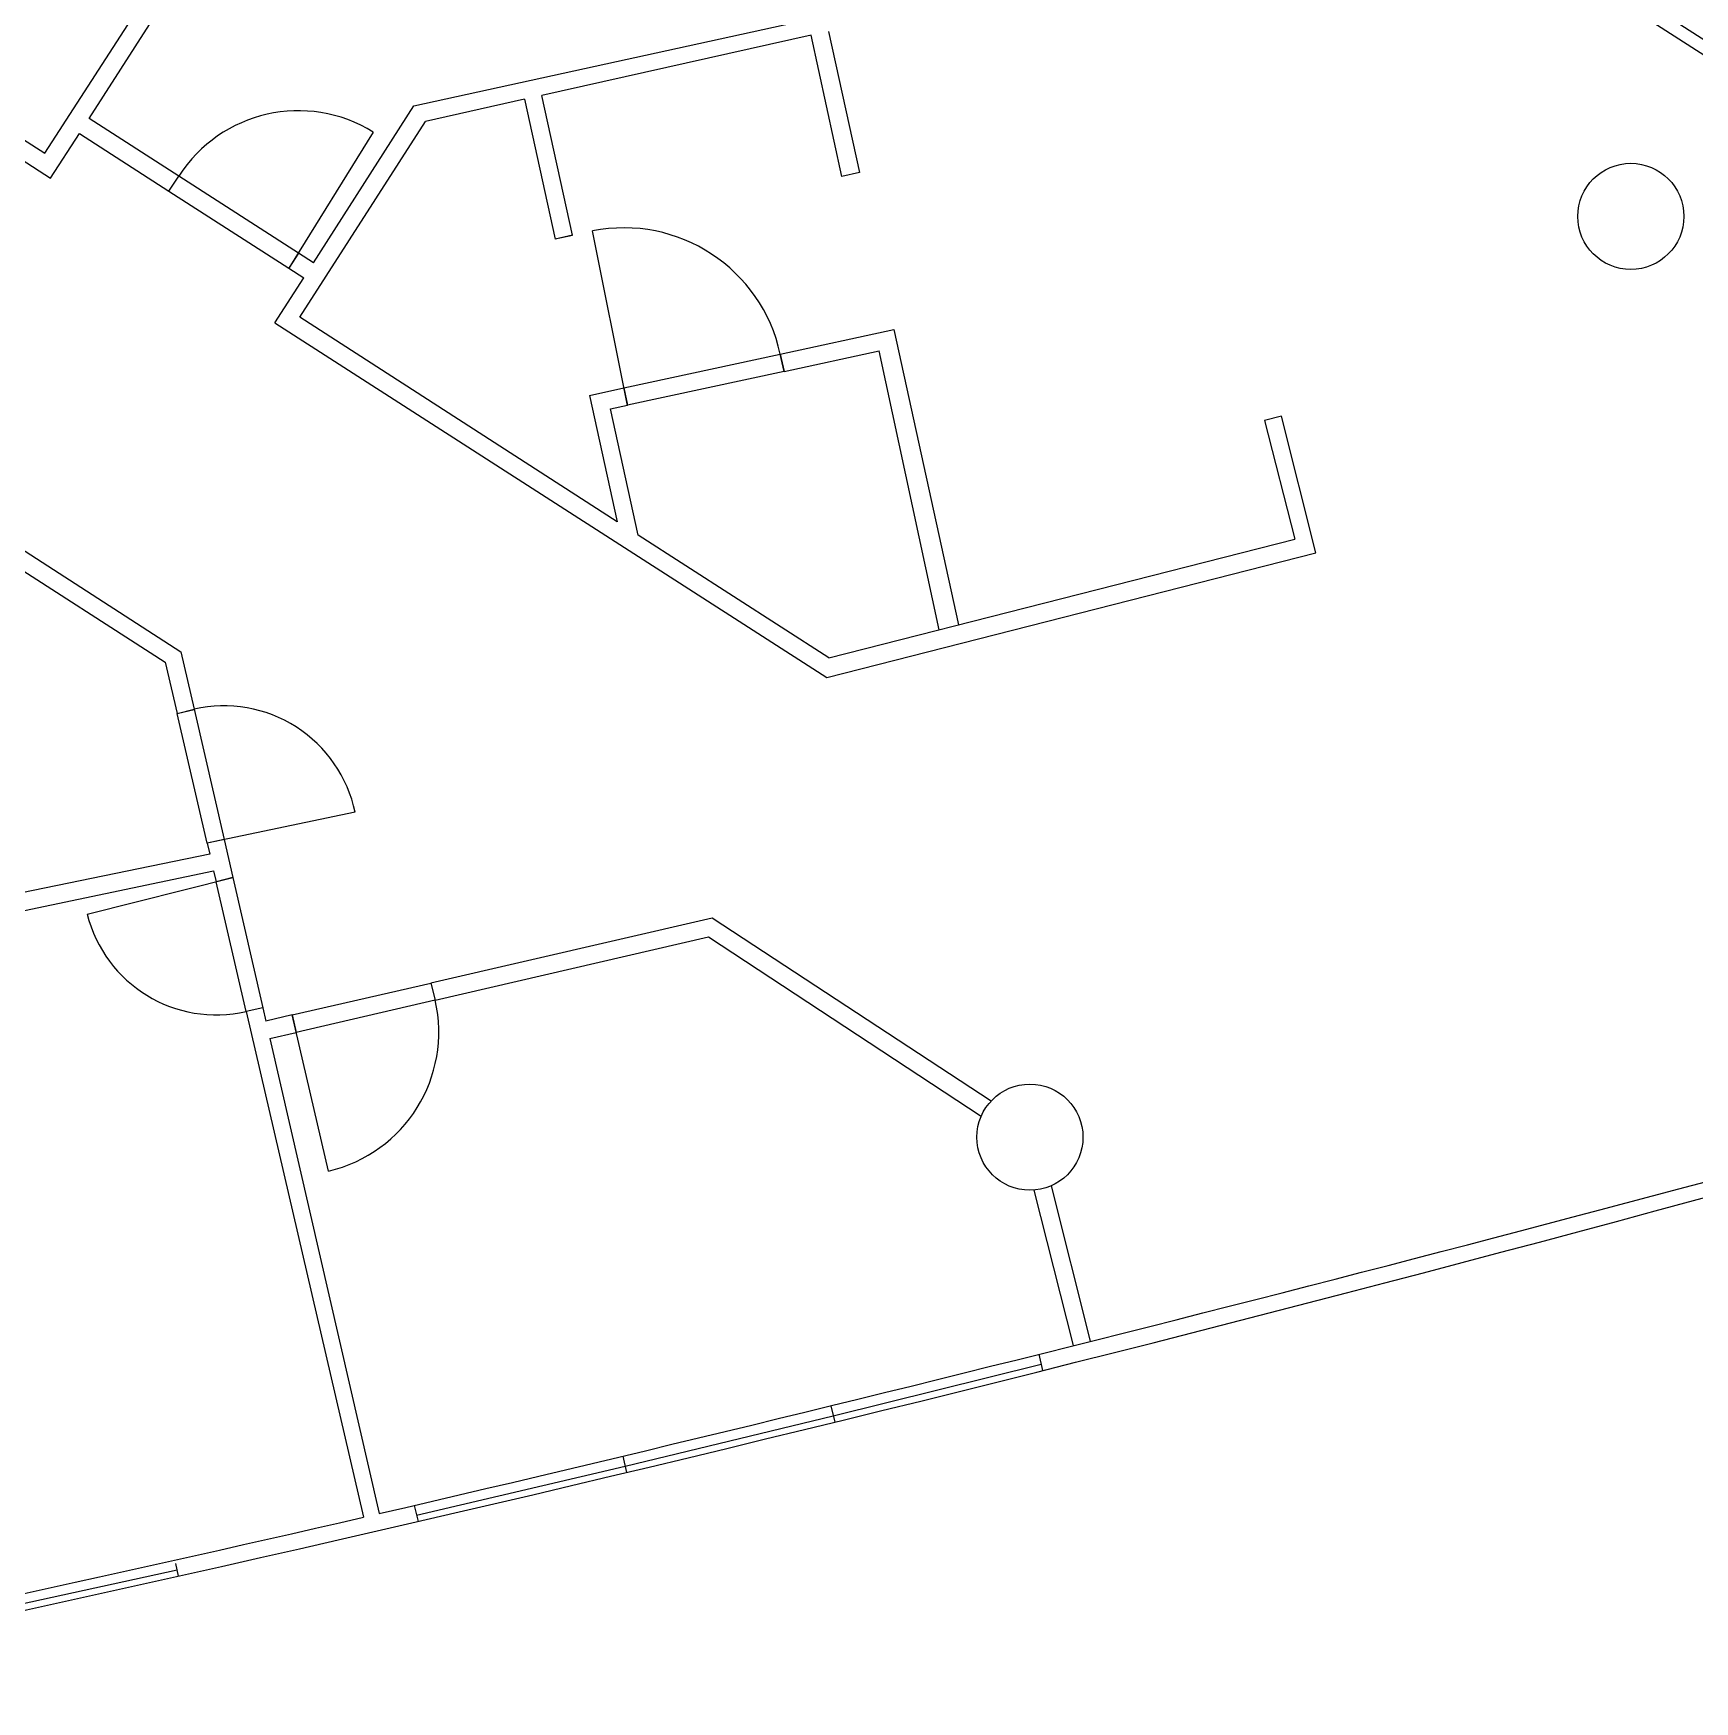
# Model space of a CAD drawing. Header units: inches. Extents: x 5 to 2671, y 4 to 1117.
# Drawn here: x 1921 to 2293.4, y 265.1 to 638.9 of the extents above; entities that cross this region are included whole.
import ezdxf

# ---------------------------------------------------------------- set-up
doc = ezdxf.new("R2010")
doc.units = ezdxf.units.IN
doc.header["$MEASUREMENT"] = 0

msp = doc.modelspace()

# ---------------------------------------------------------------- linework, layer by layer
for p, q in [((2043.43, 799.37), (2573.42, 458.97)), ((2566.4, 459.93), (2042.95, 796.18)), ((1788.57, 698.83), (1923.58, 612.02)), ((1923.58, 612.02), (1951.82, 655.9)), ((1933.47, 619.84), (1956.14, 655.09)), ((2006.28, 622.68), (2103.59, 643.94)), ((2099.21, 639.33), (2106.15, 607.71)), ((2095.36, 638.47), (2034.96, 625)), ((2102.17, 606.84), (2095.36, 638.47)), ((1893.66, 626.48), (1924.85, 606.43)), ((2041.83, 593.67), (2034.96, 625)), ((1983.76, 587.51), (2006.28, 622.68)), ((2031.06, 624.13), (2008.84, 619.17)), ((2031.06, 624.13), (2037.94, 592.81)), ((1953.58, 606.91), (1933.47, 619.84)), ((1980.71, 575.31), (2008.84, 619.17)), ((1924.85, 606.43), (1931.29, 616.45)), ((1931.29, 616.45), (1951.35, 603.56)), ((1997.17, 616.78), (1978.27, 586.25)), ((1951.35, 603.56), (1953.58, 606.91)), ((1951.35, 603.56), (1953.58, 606.91)), ((1980.39, 589.67), (1953.58, 606.91)), ((2106.15, 607.71), (2102.17, 606.84)), ((1951.35, 603.56), (1978.27, 586.25)), ((2054.12, 555.52), (2046.3, 594.63)), ((2037.93, 592.88), (2041.83, 593.67)), ((2041.83, 593.67), (2037.94, 592.81)), ((1980.39, 589.67), (1978.22, 586.28)), ((1983.76, 587.51), (1980.39, 589.67)), ((1975.12, 574.04), (1981.58, 584.12)), ((1978.27, 586.25), (1981.58, 584.12)), ((1975.12, 574.04), (2098.81, 494.56)), ((2051.87, 529.48), (1980.71, 575.31)), ((2088.4, 567.04), (2113.86, 572.55)), ((2113.86, 572.55), (2128.38, 506.39)), ((1854, 564.78), (1954.06, 500.31)), ((2053.33, 559.45), (2088.4, 567.04)), ((2089.24, 563.15), (2088.4, 567.04)), ((2088.4, 567.04), (2089.24, 563.15)), ((2089.24, 563.15), (2110.59, 567.77)), ((2124.05, 505.28), (2110.59, 567.77)), ((2089.24, 563.15), (2054.18, 555.57)), ((2045.64, 557.79), (2053.33, 559.45)), ((2045.64, 557.79), (2051.87, 529.48)), ((2053.33, 559.45), (2054.18, 555.57)), ((2050.37, 554.74), (2054.18, 555.57)), ((2056.58, 526.45), (2050.37, 554.74)), ((2200.78, 553.13), (2196.95, 552.17)), ((2196.95, 552.17), (2203.78, 525.59)), ((2208.44, 522.49), (2200.78, 553.13)), ((1906.39, 526.35), (1950.53, 498)), ((2099.25, 498.97), (2056.58, 526.45)), ((2099.25, 498.97), (2203.78, 525.59)), ((2098.81, 494.56), (2208.44, 522.49)), ((1950.53, 498), (1953.2, 486.48)), ((1954.06, 500.31), (1957.02, 487.44)), ((1953.2, 486.48), (1957.02, 487.44)), ((1953.2, 486.48), (1957.04, 487.37)), ((1959.94, 457.44), (1953.2, 486.48)), ((1957.02, 487.44), (1963.75, 458.24)), ((1993.08, 464.35), (1959.94, 457.44)), ((1963.75, 458.24), (1959.94, 457.44)), ((1959.94, 457.44), (1960.51, 455.01)), ((1963.75, 458.24), (1965.71, 449.72)), ((1960.51, 455.01), (1908.04, 444.17)), ((1871.58, 432.5), (1961.39, 451.21)), ((1933.03, 441.55), (1965.71, 449.72)), ((1961.39, 451.21), (1961.96, 448.78)), ((1965.71, 449.72), (1961.96, 448.78)), ((1968.7, 419.74), (1961.96, 448.78)), ((1965.71, 449.72), (1972.43, 420.52)), ((2073.11, 440.62), (2010.07, 426.1)), ((2135.64, 399.62), (2073.11, 440.62)), ((2011.03, 422.27), (2072.31, 436.47)), ((2072.31, 436.47), (2133.45, 396.25)), ((1979.02, 418.94), (2010.07, 426.1)), ((2010.07, 426.1), (2011.03, 422.27)), ((2010.07, 426.1), (2011.03, 422.27)), ((1972.43, 420.52), (1968.7, 419.74)), ((1972.43, 420.52), (1968.7, 419.74)), ((1968.7, 419.74), (1995.01, 306.41)), ((1972.43, 420.52), (1973.11, 417.58)), ((1979.02, 418.94), (1973.11, 417.58)), ((1987.12, 383.97), (1979.02, 418.94)), ((1979.02, 418.94), (1979.92, 415.05)), ((2011.03, 422.27), (1979.92, 415.05)), ((1974, 413.68), (1979.92, 415.05)), ((1974, 413.68), (1998.52, 307.22)), ((2154.14, 344.85), (2145.35, 379.7)), ((2157.97, 345.82), (2149.22, 380.69)), ((2100.28, 329.12), (2146.87, 340.67)), ((2146.33, 342.9), (2147.21, 339.25)), ((2053.62, 317.85), (2100.28, 329.12)), ((2099.73, 331.38), (2100.62, 327.7)), ((2006.89, 306.87), (2053.62, 317.85)), ((2053.08, 320.09), (2053.96, 316.43)), ((2006.36, 309.05), (2007.23, 305.45)), ((1953.51, 293.19), (1952.88, 296.05)), ((1918.03, 286.89), (1953.19, 294.62))]:
    msp.add_line(p, q)
for centre in [(2279.06, 597.89), (2144.37, 391.55)]:
    msp.add_circle(centre, 11.89)
for centre, radius, start, end in [((1980.39, 589.67), 31.88, 58.2484, 147.2653), ((2053.33, 559.45), 35.87, 12.2082, 101.3046), ((1963.75, 458.24), 29.97, 11.7774, 102.9674), ((1961.96, 448.78), 29.81, 194.0362, 283.0726), ((1979.91, 415.09), 31.94, 283.0495, 12.9935), ((-127.36, 9439), 9375.97, 283.105024, 285.501853), ((213.65, 8040.96), 7940.72, 281.694628, 285.827052), ((222.3, 8005.09), 7900.14, 281.685555, 282.967005)]:
    msp.add_arc(centre, radius, start, end)

doc.saveas('drawing.dxf')
